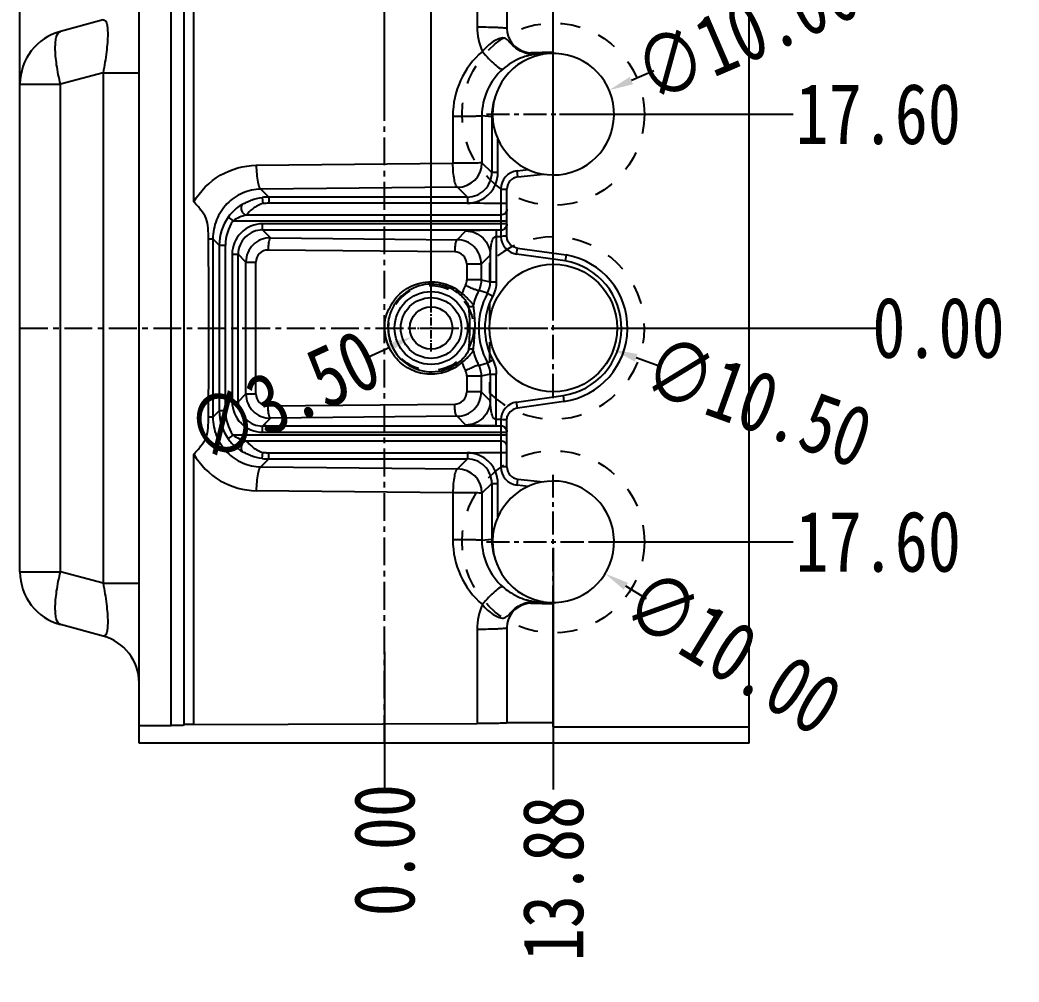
# Model space of a CAD drawing. Header units: millimetres. Extents: x 309 to 11345, y -1340 to 1318.
# Drawn here: x 4173 to 4255.2, y -390.6 to -311.4 of the extents above; entities that cross this region are included whole.
import ezdxf

# ---------------------------------------------------------------- set-up
doc = ezdxf.new("R2010")
doc.units = ezdxf.units.MM
doc.header["$LTSCALE"] = 16.335
doc.header["$PDMODE"] = 3
doc.header["$PDSIZE"] = 0.3125
doc.linetypes.add('CENTER', pattern=[0.6, 0.375, -0.075, 0.075, -0.075])
doc.linetypes.add('HIDDEN', pattern=[0.2, 0.1, -0.1])
doc.layers.get('0').update_dxf_attribs({"linetype": 'CONTINUOUS'})
doc.layers.get('Defpoints').update_dxf_attribs({"linetype": 'CONTINUOUS'})
doc.layers.add('DEFAULT_2', color=8, linetype='HIDDEN')
doc.layers.add('dim', color=82, linetype='CONTINUOUS', lineweight=9)
doc.styles.get("Standard").update_dxf_attribs({"font": 'txt', "width": 0.8})
doc.dimstyles.get("Standard").update_dxf_attribs({"dimtxt": 0.15625, "dimasz": 0.1875, "dimexe": 0.125, "dimexo": 0.0625, "dimtad": 0, "dimtih": 1, "dimtoh": 1, "dimdsep": 46, "dimtxsty": 'Standard', "dimcen": 0.09, "dimadec": 0, "dimazin": 0, "dimtp": 0.01, "dimtm": 0.01, "dimtfac": 1, "dimtofl": 0, "dimtmove": 0, "dimatfit": 3, "dimfxl": 0, "dimtolj": 1, "dimarcsym": 0})
doc.dimstyles.new('STANDARD$0', dxfattribs={"dimscale": 2, "dimtxt": 3, "dimasz": 3, "dimexe": 1.25, "dimexo": 0.625, "dimgap": 0.5, "dimtad": 0, "dimdsep": 46, "dimlunit": 6, "dimtxsty": 'Standard', "dimblk": 'CLOSEDBLANK', "dimcen": 0, "dimclrt": 2, "dimazin": 2, "dimtfac": 2, "dimtmove": 1, "dimatfit": 3, "dimfxl": 0, "dimtolj": 1, "dimtzin": 0, "dimarcsym": 0})

# ---------------------------------------------------------------- blocks, each defined once
blk = doc.blocks.new('*D247')
at = {"layer": 'Defpoints', "color": 0}
for p in [(4173.038, -261.688), (4233.038, -302.628), (4173.038, -321.651)]:
    blk.add_point(p, dxfattribs=at)
at = {"layer": 'dim', "color": 4, "lineweight": -2}
for p, q in [((4173.038, -321.152), (4173.038, -261.188)), ((4233.038, -302.128), (4233.038, -261.188)), ((4175.038, -261.688), (4203.489, -261.688)), ((4231.038, -261.688), (4217.489, -261.688))]:
    blk.add_line(p, q, dxfattribs=at)
at = {"layer": 'dim', "color": 4}
for points in [[(4175.038, -261.355), (4175.038, -262.022), (4173.038, -261.688)], [(4231.038, -261.355), (4231.038, -262.022), (4233.038, -261.688)]]:
    blk.add_solid(points, dxfattribs=at)
at = {"layer": 'dim', "color": 6, "insert": (4210.489, -261.688), "char_height": 5, "attachment_point": 5}
blk.add_mtext('\\A1;60.00', dxfattribs=at)
blk = doc.blocks.new('*D250')
at = {"layer": 'Defpoints', "color": 0}
for p in [(4221.512, -317.214), (4212.328, -321.17)]:
    blk.add_point(p, dxfattribs=at)
at = {"layer": 'dim', "color": 4, "lineweight": -2}
blk.add_line((4225.186, -315.631), (4223.349, -316.422), dxfattribs=at)
at = {"layer": 'dim', "color": 4}
blk.add_solid([(4223.217, -316.116), (4223.481, -316.729), (4221.512, -317.214)], dxfattribs=at)
at = {"layer": 'dim', "color": 6, "insert": (4232.839, -312.334), "char_height": 5, "attachment_point": 5, "rotation": 23.30567}
blk.add_mtext('\\A1;∅10.00', dxfattribs=at)
blk = doc.blocks.new('*D251')
at = {"layer": 'Defpoints', "color": 0}
for p in [(4211.976, -335.011), (4221.856, -338.565)]:
    blk.add_point(p, dxfattribs=at)
at = {"layer": 'dim', "color": 4, "lineweight": -2}
blk.add_line((4225.62, -339.919), (4223.738, -339.242), dxfattribs=at)
at = {"layer": 'dim', "color": 4}
blk.add_solid([(4223.851, -338.928), (4223.625, -339.556), (4221.856, -338.565)], dxfattribs=at)
at = {"layer": 'dim', "color": 6, "insert": (4233.775, -342.852), "char_height": 5, "attachment_point": 5, "rotation": 340.21694}
blk.add_mtext('\\A1;∅10.50', dxfattribs=at)
blk = doc.blocks.new('*D252')
at = {"layer": 'Defpoints', "color": 0}
for p in [(4212.657, -351.772), (4221.184, -356.997)]:
    blk.add_point(p, dxfattribs=at)
at = {"layer": 'dim', "color": 4, "lineweight": -2}
blk.add_line((4224.594, -359.087), (4222.889, -358.042), dxfattribs=at)
at = {"layer": 'dim', "color": 4}
blk.add_solid([(4223.063, -357.757), (4222.715, -358.326), (4221.184, -356.997)], dxfattribs=at)
at = {"layer": 'dim', "color": 6, "insert": (4231.7, -363.441), "char_height": 5, "attachment_point": 5, "rotation": 328.5019}
blk.add_mtext('\\A1;∅10.00', dxfattribs=at)
blk = doc.blocks.new('*D253')
at = {"layer": 'Defpoints', "color": 0}
for p in [(4208.454, -336.054), (4205.277, -337.523)]:
    blk.add_point(p, dxfattribs=at)
at = {"layer": 'dim', "color": 4, "lineweight": -2}
blk.add_line((4201.647, -339.202), (4203.462, -338.362), dxfattribs=at)
at = {"layer": 'dim', "color": 4}
blk.add_solid([(4203.322, -338.06), (4203.602, -338.665), (4205.277, -337.523)], dxfattribs=at)
at = {"layer": 'dim', "color": 6, "insert": (4194.688, -342.42), "char_height": 5, "attachment_point": 5, "rotation": 24.81928}
blk.add_mtext('\\A1;∅3.50', dxfattribs=at)
blk = doc.blocks.new('*D254')
at = {"layer": 'Defpoints', "color": 0}
for p in [(4203.038, -336.788), (4218.245, -336.788), (4243.611, -336.788)]:
    blk.add_point(p, dxfattribs=at)
at = {"layer": 'dim', "color": 4, "lineweight": -2}
blk.add_line((4218.744, -336.788), (4243.611, -336.788), dxfattribs=at)
at = {"layer": 'dim', "color": 6, "insert": (4248.611, -336.788), "char_height": 5, "attachment_point": 5}
blk.add_mtext('\\A1;0.00', dxfattribs=at)
blk = doc.blocks.new('*D255')
at = {"layer": 'Defpoints', "color": 0}
for p in [(4216.916, -295.266), (4216.916, -335.17), (4203.038, -336.788)]:
    blk.add_point(p, dxfattribs=at)
at = {"layer": 'dim', "color": 4, "lineweight": -2}
blk.add_line((4216.916, -334.67), (4216.916, -295.266), dxfattribs=at)
at = {"layer": 'dim', "color": 6, "insert": (4216.916, -287.932), "char_height": 5, "attachment_point": 5, "rotation": 90}
blk.add_mtext('\\A1;13.88', dxfattribs=at)
blk = doc.blocks.new('*D256')
at = {"layer": 'Defpoints', "color": 0}
for p in [(4203.038, -295.266), (4203.038, -319.155), (4203.038, -336.788)]:
    blk.add_point(p, dxfattribs=at)
at = {"layer": 'dim', "color": 4, "lineweight": -2}
blk.add_line((4203.038, -318.655), (4203.038, -295.266), dxfattribs=at)
at = {"layer": 'dim', "color": 6, "insert": (4203.038, -290.266), "char_height": 5, "attachment_point": 5, "rotation": 90}
blk.add_mtext('\\A1;0.00', dxfattribs=at)
blk = doc.blocks.new('*D257')
at = {"layer": 'Defpoints', "color": 0}
for p in [(4210.409, -295.266), (4206.865, -336.019), (4203.038, -336.788)]:
    blk.add_point(p, dxfattribs=at)
at = {"layer": 'dim', "color": 4, "lineweight": -2}
for p, q in [((4210.409, -299.266), (4210.409, -295.266)), ((4206.865, -303.266), (4210.409, -299.266)), ((4206.865, -335.52), (4206.865, -303.266))]:
    blk.add_line(p, q, dxfattribs=at)
at = {"layer": 'dim', "color": 6, "insert": (4210.409, -289.266), "char_height": 5, "attachment_point": 5, "rotation": 90}
blk.add_mtext('\\A1;3.83', dxfattribs=at)
blk = doc.blocks.new('*D258')
at = {"layer": 'Defpoints', "color": 0}
for p in [(4203.038, -336.788), (4216.92, -354.384), (4216.92, -374.762)]:
    blk.add_point(p, dxfattribs=at)
at = {"layer": 'dim', "color": 4, "lineweight": -2}
blk.add_line((4216.92, -354.884), (4216.92, -374.762), dxfattribs=at)
at = {"layer": 'dim', "color": 6, "insert": (4216.92, -382.095), "char_height": 5, "attachment_point": 5, "rotation": 90}
blk.add_mtext('\\A1;13.88', dxfattribs=at)
blk = doc.blocks.new('*D259')
at = {"layer": 'Defpoints', "color": 0}
for p in [(4203.038, -336.788), (4203.038, -362.926), (4203.038, -374.762)]:
    blk.add_point(p, dxfattribs=at)
at = {"layer": 'dim', "color": 4, "lineweight": -2}
blk.add_line((4203.038, -363.426), (4203.038, -374.762), dxfattribs=at)
at = {"layer": 'dim', "color": 6, "insert": (4203.038, -379.762), "char_height": 5, "attachment_point": 5, "rotation": 90}
blk.add_mtext('\\A1;0.00', dxfattribs=at)
blk = doc.blocks.new('*D260')
at = {"layer": 'Defpoints', "color": 0}
for p in [(4216.92, -319.192), (4236.654, -319.192), (4203.038, -336.788)]:
    blk.add_point(p, dxfattribs=at)
at = {"layer": 'dim', "color": 4, "lineweight": -2}
blk.add_line((4217.42, -319.192), (4236.654, -319.192), dxfattribs=at)
at = {"layer": 'dim', "color": 6, "insert": (4243.654, -319.192), "char_height": 5, "attachment_point": 5}
blk.add_mtext('\\A1;17.60', dxfattribs=at)
blk = doc.blocks.new('*D261')
at = {"layer": 'Defpoints', "color": 0}
for p in [(4203.038, -336.788), (4219.383, -354.384), (4236.654, -354.384)]:
    blk.add_point(p, dxfattribs=at)
at = {"layer": 'dim', "color": 4, "lineweight": -2}
blk.add_line((4219.883, -354.384), (4236.654, -354.384), dxfattribs=at)
at = {"layer": 'dim', "color": 6, "insert": (4243.654, -354.384), "char_height": 5, "attachment_point": 5}
blk.add_mtext('\\A1;17.60', dxfattribs=at)

msp = doc.modelspace()

# ---------------------------------------------------------------- linework, layer by layer
at = {"color": 7, "linetype": 'Continuous'}
for p, q in [((4182.838, -370.948), (4182.838, -302.628)), ((4233.038, -370.948), (4233.038, -302.628)), ((4185.468, -369.501), (4185.468, -304.075)), ((4186.526, -304.137), (4186.526, -369.439)), ((4216.92, -314.126), (4216.92, -303.956)), ((4187.34, -326.413), (4187.34, -304.154)), ((4210.659, -304.233), (4210.659, -312.003)), ((4213.1, -304.288), (4213.1, -312.127)), ((4179.873, -311.437), (4176.373, -312.375)), ((4216.126, -314.255), (4215.079, -314.145)), ((4179.873, -315.784), (4176.373, -316.722)), ((4179.873, -315.784), (4179.873, -357.792)), ((4179.873, -315.784), (4182.838, -315.784)), ((4173.038, -356.855), (4173.038, -316.722)), ((4173.038, -316.722), (4176.373, -316.722)), ((4176.373, -356.855), (4176.373, -316.722)), ((4211.043, -319.304), (4211.859, -319.39)), ((4211.859, -319.39), (4211.859, -324)), ((4211.859, -319.39), (4211.924, -319.39)), ((4212.361, -324), (4212.361, -321.244)), ((4192.477, -323.399), (4208.656, -323.235)), ((4211.048, -323.19), (4211.859, -324)), ((4213.947, -323.852), (4214.875, -323.754)), ((4214, -324.352), (4213.947, -323.852)), ((4212.361, -324), (4211.859, -324)), ((4214, -324.352), (4216.126, -324.128)), ((4209.04, -325.198), (4192.861, -325.363)), ((4192.861, -325.363), (4193.506, -326.008)), ((4209.85, -326.008), (4209.04, -325.198)), ((4212.597, -325.352), (4212.597, -328.717)), ((4212.597, -325.352), (4213.032, -325.352)), ((4213.1, -329.282), (4213.1, -325.352)), ((4192.963, -326.045), (4193.031, -326.543)), ((4193.506, -326.008), (4193.506, -326.51)), ((4209.85, -326.008), (4193.506, -326.008)), ((4209.85, -326.008), (4209.85, -326.515)), ((4209.833, -326.515), (4193.506, -326.51)), ((4213.1, -326.542), (4212.597, -326.542)), ((4190.156, -327.678), (4190.568, -327.964)), ((4190.568, -327.964), (4212.848, -327.964)), ((4212.597, -327.49), (4191.642, -327.49)), ((4193, -328.717), (4193, -328.215)), ((4212.848, -328.215), (4193, -328.215)), ((4193, -328.717), (4193.645, -329.363)), ((4193, -328.717), (4212.229, -328.717)), ((4208.996, -329.519), (4209.719, -328.796)), ((4212.229, -328.746), (4212.229, -332.991)), ((4212.597, -328.746), (4212.229, -328.746)), ((4212.597, -328.746), (4212.597, -329.248)), ((4189.437, -329.972), (4188.911, -329.447)), ((4193.645, -329.363), (4208.996, -329.519)), ((4212.229, -329.248), (4212.597, -329.248)), ((4189.437, -329.972), (4189.437, -343.604)), ((4189.437, -329.972), (4189.939, -329.972)), ((4189.939, -343.604), (4189.939, -329.972)), ((4208.804, -330.533), (4193.454, -330.377)), ((4213.894, -330.702), (4213.964, -330.206)), ((4213.964, -330.206), (4217.969, -330.772)), ((4190.49, -330.725), (4190.992, -330.725)), ((4190.49, -330.726), (4190.49, -342.85)), ((4190.992, -342.851), (4190.992, -330.725)), ((4191.626, -331.36), (4190.992, -330.725)), ((4211.727, -330.805), (4210.995, -331.537)), ((4211.727, -330.805), (4211.727, -332.991)), ((4217.891, -331.267), (4213.894, -330.702)), ((4217.97, -330.771), (4217.891, -331.267)), ((4209.799, -331.545), (4209.799, -332.821)), ((4210.995, -331.537), (4210.995, -332.814)), ((4210.995, -332.814), (4211.727, -332.991)), ((4211.495, -333.928), (4210.784, -333.714)), ((4211.727, -332.991), (4212.229, -332.991)), ((4211.495, -333.928), (4211.939, -334.162)), ((4211.495, -339.649), (4211.939, -339.414)), ((4209.799, -340.756), (4209.799, -342.031)), ((4211.727, -340.585), (4210.995, -340.762)), ((4210.995, -340.762), (4210.995, -342.039)), ((4211.727, -340.585), (4211.727, -342.772)), ((4211.727, -340.585), (4212.229, -340.585)), ((4212.229, -344.328), (4212.229, -340.585)), ((4190.992, -342.851), (4191.626, -342.216)), ((4210.995, -342.039), (4211.727, -342.772)), ((4213.89, -342.887), (4217.718, -342.337)), ((4217.718, -342.337), (4217.789, -342.832)), ((4190.49, -342.851), (4190.992, -342.851)), ((4193.454, -343.199), (4208.804, -343.043)), ((4213.962, -343.383), (4213.89, -342.887)), ((4217.789, -342.832), (4213.962, -343.383)), ((4188.911, -344.131), (4189.437, -343.604)), ((4189.939, -343.604), (4189.437, -343.604)), ((4193.645, -344.214), (4193, -344.859)), ((4208.996, -344.057), (4193.645, -344.214)), ((4209.719, -344.78), (4208.996, -344.057)), ((4212.598, -344.328), (4212.229, -344.328)), ((4212.597, -344.328), (4212.597, -344.83)), ((4213.1, -348.224), (4213.1, -344.306)), ((4193, -345.361), (4193, -344.859)), ((4212.229, -344.859), (4193, -344.859)), ((4212.229, -344.83), (4212.597, -344.83)), ((4212.597, -344.859), (4212.597, -348.224)), ((4190.156, -345.898), (4190.568, -345.612)), ((4212.848, -345.612), (4190.568, -345.612)), ((4193, -345.361), (4212.848, -345.361)), ((4191.642, -346.086), (4212.597, -346.086)), ((4187.34, -369.422), (4187.34, -347.164)), ((4193.506, -347.568), (4192.861, -348.213)), ((4192.965, -347.531), (4193.031, -347.033)), ((4193.506, -347.066), (4209.834, -347.057)), ((4193.506, -347.568), (4193.506, -347.066)), ((4193.506, -347.568), (4209.85, -347.568)), ((4209.04, -348.378), (4209.85, -347.568)), ((4209.85, -347.057), (4209.85, -347.568)), ((4212.597, -347.034), (4213.1, -347.034)), ((4192.861, -348.213), (4209.04, -348.378)), ((4213.1, -348.224), (4212.597, -348.224)), ((4213.947, -349.724), (4214, -349.224)), ((4214, -349.224), (4216.126, -349.448)), ((4211.859, -349.576), (4211.048, -350.386)), ((4211.859, -349.576), (4211.859, -354.186)), ((4211.859, -349.576), (4212.361, -349.576)), ((4212.361, -352.333), (4212.361, -349.576)), ((4214.875, -349.822), (4213.947, -349.724)), ((4208.656, -350.342), (4192.477, -350.177)), ((4211.859, -354.186), (4211.043, -354.272)), ((4211.924, -354.186), (4211.879, -354.186)), ((4173.038, -356.855), (4176.373, -356.855)), ((4179.873, -357.792), (4176.373, -356.855)), ((4179.873, -357.792), (4182.838, -357.792)), ((4216.126, -359.321), (4215.079, -359.431)), ((4216.92, -369.62), (4216.92, -359.45)), ((4179.873, -362.139), (4176.373, -361.201)), ((4210.659, -361.573), (4210.659, -369.343)), ((4213.1, -361.45), (4213.1, -369.288)), ((4182.838, -369.499), (4185.468, -369.501)), ((4187.34, -369.422), (4210.659, -369.343)), ((4216.92, -369.288), (4213.1, -369.288)), ((4216.92, -369.62), (4233.038, -369.62)), ((4233.038, -370.948), (4182.838, -370.948))]:
    msp.add_line(p, q, dxfattribs=at)
at = {"color": 1, "linetype": 'CENTER', "ltscale": 0.373186}
for p, q in [((4203.038, -370.948), (4203.038, -302.628)), ((4173.038, -336.788), (4233.038, -336.788))]:
    msp.add_line(p, q, dxfattribs=at)
at = {"color": 1, "linetype": 'CENTER', "ltscale": 0.310989}
for p, q in [((4216.92, -324.692), (4216.92, -313.692)), ((4211.42, -319.192), (4222.42, -319.192)), ((4216.92, -359.884), (4216.92, -348.884)), ((4211.42, -354.384), (4222.42, -354.384))]:
    msp.add_line(p, q, dxfattribs=at)
at = {"color": 1, "linetype": 'CENTER', "ltscale": 0.326538}
for p, q in [((4216.916, -342.563), (4216.916, -331.013)), ((4211.141, -336.788), (4222.691, -336.788))]:
    msp.add_line(p, q, dxfattribs=at)
at = {"color": 1, "linetype": 'CENTER', "ltscale": 0.108846}
for p, q in [((4206.865, -338.713), (4206.865, -334.863)), ((4204.94, -336.788), (4208.79, -336.788))]:
    msp.add_line(p, q, dxfattribs=at)
at = {"color": 2, "linetype": 'Continuous'}
for centre, radius in [((4216.916, -336.788), 5.25), ((4206.865, -336.788), 1.75)]:
    msp.add_circle(centre, radius, dxfattribs=at)
at = {"color": 7, "linetype": 'Continuous'}
for radius in [2.999, 2.497]:
    msp.add_circle((4206.865, -336.788), radius, dxfattribs=at)
for centre, radius, start, end in [((4215.111, -312.127), 2.011, 180, 255.14702), ((4177.538, -316.722), 4.5, 105, 180), ((4215.668, -319.336), 7.014, 130.8412, 180.04824), ((4215.194, -311.803), 2.345, 255.20308, 267.18739), ((4216.157, -319.427), 5.215, 105.08025, 106.45023), ((4216.148, -319.393), 5.18, 103.95577, 105.0809), ((4216.907, -319.395), 5.048, 161.29428, 177.64997), ((4216.874, -319.39), 5.015, 177.69097, 179.99968), ((4209.034, -323.183), 2.015, 270.18568, 359.81432), ((4214.105, -325.352), 1.508, 96, 180), ((4209.853, -324.003), 2.005, 269.91681, 0.08263), ((4214.105, -325.352), 1.006, 96, 180), ((4193.508, -330.037), 4.029, 90.02337, 97.76672), ((4193.456, -329.973), 4.019, 145.18315, 179.99778), ((4193.455, -329.971), 3.516, 145.19019, 180.01155), ((4193.055, -329.705), 3.537, 144.27909, 145.03373), ((4192.999, -330.724), 2.509, 89.97249, 180.02963), ((4192.997, -330.722), 2.005, 89.9121, 180.08819), ((4214.105, -329.209), 1.508, 181.49906, 261.95515), ((4216.92, -336.788), 5.605, 278.17959, 80.03078), ((4216.92, -336.788), 6.106, 278.17959, 80.11163), ((4206.904, -336.788), 3.608, 56.292, 180.00893), ((4206.864, -336.792), 3.812, 48.33813, 56.26827), ((4216.759, -336.775), 7.887, 153.61395, 158.96193), ((4217.001, -336.787), 6.935, 153.69909, 164.32213), ((4206.902, -336.791), 3.612, 48.35261, 56.28614), ((4216.92, -336.788), 6.133, 152.19949, 207.80051), ((4216.92, -336.788), 5.631, 152.19949, 207.80051), ((4206.917, -336.805), 3.587, 179.9906, 311.6635), ((4217.007, -336.786), 6.942, 195.68953, 206.30233), ((4206.866, -336.787), 3.809, 303.7278, 311.66475), ((4216.797, -336.785), 7.928, 201.05003, 206.36997), ((4192.999, -342.852), 2.509, 179.96945, 270.0273), ((4192.997, -342.854), 2.005, 179.91196, 270.08752), ((4214.105, -344.38), 1.508, 98.17959, 178.03132), ((4214.105, -344.38), 1.008, 98.18538, 159.5391), ((4193.456, -343.604), 4.019, 180.00852, 214.8168), ((4193.454, -343.605), 3.515, 179.98284, 214.81123), ((4192.977, -343.932), 3.438, 214.87674, 215.62866), ((4193.508, -343.54), 4.028, 262.25615, 269.97756), ((4209.853, -349.573), 2.005, 359.91681, 90.08263), ((4209.034, -350.393), 2.015, 0.18568, 89.81432), ((4214.105, -348.224), 1.508, 180, 264), ((4214.105, -348.224), 1.006, 180, 264), ((4215.667, -354.241), 7.013, 179.94359, 229.15839), ((4216.874, -354.186), 5.015, 180.00061, 182.30934), ((4216.907, -354.182), 5.048, 182.3502, 198.70551), ((4177.538, -356.855), 4.5, 180, 255), ((4216.157, -354.151), 5.213, 253.58784, 254.95147), ((4216.147, -354.188), 5.175, 254.95141, 256.07174), ((4215.111, -361.45), 2.011, 104.8499, 180), ((4215.194, -361.774), 2.346, 92.81422, 104.79289), ((4178.838, -366.003), 4, 0, 75)]:
    msp.add_arc(centre, radius, start, end, dxfattribs=at)
at = {"color": 2, "linetype": 'Continuous'}
for centre, start, end in [((4216.92, -319.192), 103.30376, 99.14231), ((4216.92, -354.384), 260.85769, 256.68823)]:
    msp.add_arc(centre, 5, start, end, dxfattribs=at)
at = {"color": 7, "linetype": 'Continuous'}
for points, knots in [([(4179.873, -311.437), (4179.899, -311.43), (4179.957, -311.426), (4180.039, -311.469), (4180.104, -311.555), (4180.186, -311.746), (4180.244, -312.099), (4180.264, -312.638), (4180.233, -313.315), (4180.154, -314.092), (4180.033, -314.927), (4179.93, -315.496), (4179.873, -315.784)], [0, 0, 0, 0, 0.017954, 0.036138, 0.058576, 0.087965, 0.172271, 0.292269, 0.44382, 0.618558, 0.806821, 1, 1, 1, 1]), ([(4210.659, -312.003), (4210.972, -312.006), (4211.429, -312.013), (4212.014, -312.029), (4212.386, -312.044), (4212.687, -312.062), (4212.901, -312.08), (4213.031, -312.098), (4213.083, -312.112), (4213.1, -312.122), (4213.1, -312.127)], [0, 0, 0, 0, 0.383376, 0.560406, 0.715225, 0.839484, 0.928826, 0.981119, 0.994225, 1, 1, 1, 1]), ([(4176.373, -316.722), (4176.241, -316.194), (4176.083, -315.421), (4175.966, -314.422), (4175.933, -313.783), (4175.959, -313.237), (4176.034, -312.766), (4176.206, -312.42), (4176.373, -312.375)], [0, 0, 0, 0, 0.362325, 0.525303, 0.669185, 0.789794, 0.884526, 1, 1, 1, 1]), ([(4214.513, -314.105), (4214.318, -314.042), (4213.947, -313.866), (4213.571, -313.538), (4213.323, -313.263), (4213.165, -313.087), (4213.001, -312.959), (4212.817, -312.911), (4212.625, -312.927), (4212.337, -313.009), (4211.764, -313.314), (4211.341, -313.718), (4211.081, -314.03)], [0, 0, 0, 0, 0.146175, 0.287615, 0.352764, 0.409628, 0.456442, 0.497911, 0.541759, 0.591713, 0.710463, 1, 1, 1, 1]), ([(4211.081, -314.03), (4211.247, -314.229), (4211.586, -314.608), (4212.073, -315.081), (4212.445, -315.378), (4212.664, -315.487), (4212.747, -315.495), (4212.77, -315.482)], [0, 0, 0, 0, 0.343039, 0.671979, 0.900642, 0.964277, 1, 1, 1, 1]), ([(4214.681, -314.425), (4214.545, -314.465), (4213.854, -314.703), (4213.215, -315.096), (4212.77, -315.482)], [0, 0, 0, 0, 0.194089, 1, 1, 1, 1]), ([(4215.445, -314.262), (4215.387, -314.267), (4215.204, -314.297), (4215.023, -314.335), (4214.899, -314.366)], [0, 0, 0, 0, 0.312172, 1, 1, 1, 1]), ([(4216.92, -314.126), (4216.613, -314.126), (4215.999, -314.116), (4215.386, -314.145), (4215.079, -314.145)], [0, 0, 0, 0, 0.5, 1, 1, 1, 1]), ([(4212.77, -315.482), (4212.234, -315.949), (4211.361, -317.143), (4211.041, -318.586), (4211.043, -319.304)], [0, 0, 0, 0, 0.497675, 1, 1, 1, 1]), ([(4208.651, -319.362), (4208.922, -319.363), (4209.334, -319.362), (4209.874, -319.356), (4210.252, -319.349), (4210.569, -319.339), (4210.807, -319.332), (4210.953, -319.316), (4211.026, -319.314), (4211.043, -319.304)], [0, 0, 0, 0, 0.339616, 0.515313, 0.677493, 0.812795, 0.913385, 0.974729, 1, 1, 1, 1]), ([(4187.34, -326.413), (4187.856, -325.521), (4189.371, -323.983), (4191.454, -323.409), (4192.477, -323.399)], [0, 0, 0, 0, 0.501745, 1, 1, 1, 1]), ([(4192.477, -323.399), (4192.48, -323.64), (4192.502, -324.101), (4192.579, -324.705), (4192.677, -325.111), (4192.778, -325.306), (4192.835, -325.356), (4192.861, -325.363)], [0, 0, 0, 0, 0.354798, 0.676582, 0.896593, 0.960553, 1, 1, 1, 1]), ([(4211.048, -323.19), (4211.03, -323.198), (4210.959, -323.199), (4210.812, -323.212), (4210.574, -323.217), (4210.257, -323.225), (4209.879, -323.23), (4209.339, -323.235), (4208.927, -323.236), (4208.656, -323.235)], [0, 0, 0, 0, 0.025106, 0.086396, 0.186977, 0.322297, 0.484516, 0.660264, 1, 1, 1, 1]), ([(4209.04, -325.198), (4209.011, -325.19), (4208.952, -325.133), (4208.852, -324.931), (4208.757, -324.531), (4208.681, -323.934), (4208.66, -323.479), (4208.656, -323.235)], [0, 0, 0, 0, 0.043975, 0.112877, 0.331888, 0.640731, 1, 1, 1, 1]), ([(4209.833, -326.515), (4210.161, -326.515), (4210.823, -326.384), (4211.666, -325.829), (4212.228, -324.991), (4212.362, -324.328), (4212.361, -324)], [0, 0, 0, 0, 0.249962, 0.499829, 0.749891, 1, 1, 1, 1]), ([(4192.861, -325.363), (4192.345, -325.37), (4191.306, -325.601), (4189.99, -326.505), (4189.122, -327.858), (4188.909, -328.918), (4188.911, -329.446)], [0, 0, 0, 0, 0.247247, 0.495663, 0.746808, 1, 1, 1, 1]), ([(4191.378, -326.59), (4191.477, -326.539), (4191.7, -326.421), (4192.217, -326.201), (4192.657, -326.087), (4192.963, -326.045)], [0, 0, 0, 0, 0.197191, 0.45, 1, 1, 1, 1]), ([(4188.536, -329.44), (4188.536, -329.147), (4188.547, -328.589), (4188.412, -327.75), (4187.929, -327.044), (4187.538, -326.633), (4187.34, -326.412)], [0, 0, 0, 0, 0.259325, 0.495551, 0.736908, 1, 1, 1, 1]), ([(4191.378, -326.59), (4191.276, -326.642), (4190.819, -326.917), (4190.427, -327.301), (4190.183, -327.64)], [0, 0, 0, 0, 0.215394, 1, 1, 1, 1]), ([(4191.378, -326.59), (4191.31, -326.637), (4191.217, -326.79), (4191.221, -327.065), (4191.35, -327.337), (4191.538, -327.467), (4191.642, -327.49)], [0, 0, 0, 0, 0.222541, 0.435762, 0.716121, 1, 1, 1, 1]), ([(4193.031, -326.543), (4192.877, -326.589), (4192.578, -326.706), (4192.106, -327.026), (4191.814, -327.311), (4191.642, -327.49)], [0, 0, 0, 0, 0.282864, 0.56131, 1, 1, 1, 1]), ([(4213.1, -327.016), (4213.1, -327.138), (4212.985, -327.396), (4212.724, -327.49), (4212.597, -327.49)], [0, 0, 0, 0, 0.489594, 1, 1, 1, 1]), ([(4191.642, -327.49), (4191.455, -327.537), (4191.082, -327.663), (4190.731, -327.847), (4190.568, -327.964)], [0, 0, 0, 0, 0.488973, 1, 1, 1, 1]), ([(4212.229, -328.746), (4211.986, -328.746), (4211.621, -328.745), (4211.138, -328.748), (4210.78, -328.751), (4210.434, -328.757), (4210.157, -328.762), (4209.957, -328.77), (4209.842, -328.775), (4209.767, -328.786), (4209.728, -328.789), (4209.719, -328.796)], [0, 0, 0, 0, 0.290472, 0.43495, 0.577565, 0.716989, 0.849245, 0.908002, 0.955575, 0.986366, 1, 1, 1, 1]), ([(4209.719, -328.796), (4209.979, -328.796), (4210.506, -328.902), (4211.172, -329.349), (4211.62, -330.015), (4211.726, -330.543), (4211.727, -330.805)], [0, 0, 0, 0, 0.249543, 0.499446, 0.749708, 1, 1, 1, 1]), ([(4212.597, -328.717), (4212.684, -328.717), (4212.86, -328.671), (4212.989, -328.541), (4213.032, -328.466)], [0, 0, 0, 0, 0.500148, 1, 1, 1, 1]), ([(4213.032, -328.495), (4212.989, -328.57), (4212.86, -328.7), (4212.684, -328.746), (4212.597, -328.746)], [0, 0, 0, 0, 0.499852, 1, 1, 1, 1]), ([(4188.537, -329.46), (4188.626, -329.459), (4188.75, -329.451), (4188.876, -329.455), (4188.911, -329.447)], [0, 0, 0, 0, 0.719856, 1, 1, 1, 1]), ([(4193.645, -329.363), (4193.384, -329.362), (4192.856, -329.463), (4192.185, -329.905), (4191.733, -330.57), (4191.627, -331.098), (4191.626, -331.36)], [0, 0, 0, 0, 0.250029, 0.49976, 0.749635, 1, 1, 1, 1]), ([(4193.645, -329.363), (4193.63, -329.367), (4193.599, -329.402), (4193.548, -329.513), (4193.497, -329.731), (4193.464, -330.037), (4193.455, -330.263), (4193.454, -330.377)], [0, 0, 0, 0, 0.045712, 0.121014, 0.356398, 0.673291, 1, 1, 1, 1]), ([(4208.996, -329.519), (4208.98, -329.523), (4208.948, -329.56), (4208.897, -329.676), (4208.846, -329.896), (4208.814, -330.2), (4208.805, -330.422), (4208.804, -330.533)], [0, 0, 0, 0, 0.047585, 0.126085, 0.367159, 0.682031, 1, 1, 1, 1]), ([(4210.995, -331.537), (4210.994, -331.275), (4210.889, -330.747), (4210.444, -330.078), (4209.782, -329.628), (4209.256, -329.521), (4208.996, -329.519)], [0, 0, 0, 0, 0.250837, 0.5012, 0.750867, 1, 1, 1, 1]), ([(4211.727, -330.805), (4211.737, -330.667), (4211.762, -330.382), (4211.794, -330.025), (4211.85, -329.737), (4211.905, -329.563), (4211.971, -329.434), (4212.03, -329.342), (4212.116, -329.267), (4212.191, -329.25), (4212.229, -329.248)], [0, 0, 0, 0, 0.239358, 0.494551, 0.620939, 0.746003, 0.808324, 0.871536, 0.93483, 1, 1, 1, 1]), ([(4212.848, -329.231), (4212.828, -329.233), (4212.745, -329.24), (4212.661, -329.248), (4212.597, -329.248)], [0, 0, 0, 0, 0.236251, 1, 1, 1, 1]), ([(4213.964, -330.206), (4213.788, -330.181), (4213.443, -330.034), (4213.223, -329.728), (4213.161, -329.562)], [0, 0, 0, 0, 0.500068, 1, 1, 1, 1]), ([(4193.454, -330.377), (4193.197, -330.375), (4192.657, -330.579), (4192.437, -331.117), (4192.439, -331.374)], [0, 0, 0, 0, 0.499612, 1, 1, 1, 1]), ([(4209.799, -331.548), (4209.799, -331.291), (4209.589, -330.758), (4209.059, -330.536), (4208.804, -330.533)], [0, 0, 0, 0, 0.501825, 1, 1, 1, 1]), ([(4191.626, -331.36), (4191.653, -331.365), (4191.744, -331.361), (4191.92, -331.368), (4192.164, -331.368), (4192.345, -331.369), (4192.439, -331.369)], [0, 0, 0, 0, 0.100445, 0.332433, 0.653519, 1, 1, 1, 1]), ([(4210.995, -331.537), (4210.956, -331.543), (4210.815, -331.537), (4210.544, -331.547), (4210.184, -331.545), (4209.926, -331.546), (4209.799, -331.545)], [0, 0, 0, 0, 0.098158, 0.350836, 0.681336, 1, 1, 1, 1]), ([(4210.995, -332.814), (4210.956, -332.819), (4210.816, -332.814), (4210.545, -332.821), (4210.185, -332.82), (4209.926, -332.821), (4209.799, -332.821)], [0, 0, 0, 0, 0.098152, 0.350857, 0.68137, 1, 1, 1, 1]), ([(4208.981, -339.955), (4208.55, -340.241), (4207.804, -340.544), (4206.765, -340.621), (4205.988, -340.521), (4205.246, -340.265), (4204.572, -339.858), (4203.99, -339.326), (4203.519, -338.687), (4203.222, -337.947), (4203.067, -337.169), (4203.024, -336.505), (4203.106, -335.982), (4203.269, -335.479), (4203.569, -334.89), (4204.004, -334.23), (4204.585, -333.691), (4205.043, -333.435), (4205.281, -333.328)], [0, 0, 0, 0, 0.123718, 0.185721, 0.247759, 0.309829, 0.372022, 0.434678, 0.497398, 0.559979, 0.62346, 0.686713, 0.717954, 0.749312, 0.812681, 0.875453, 0.937542, 1, 1, 1, 1]), ([(4205.281, -333.328), (4205.575, -333.196), (4206.197, -332.998), (4207.489, -332.932), (4208.45, -333.264), (4208.981, -333.621)], [0, 0, 0, 0, 0.251172, 0.501393, 1, 1, 1, 1]), ([(4208.981, -333.621), (4208.959, -333.655), (4208.93, -333.704), (4208.911, -333.757), (4208.902, -333.781), (4208.906, -333.786)], [0, 0, 0, 0, 0.658469, 0.888256, 1, 1, 1, 1]), ([(4210.784, -333.714), (4210.772, -333.722), (4210.725, -333.713), (4210.65, -333.695), (4210.54, -333.656), (4210.349, -333.581), (4210.063, -333.454), (4209.824, -333.337), (4209.694, -333.27)], [0, 0, 0, 0, 0.035317, 0.106511, 0.206875, 0.325948, 0.628692, 1, 1, 1, 1]), ([(4209.398, -333.944), (4209.383, -333.961), (4209.357, -333.993), (4209.325, -334.038), (4209.31, -334.068), (4209.299, -334.087), (4209.302, -334.092)], [0, 0, 0, 0, 0.389889, 0.697513, 0.905704, 1, 1, 1, 1]), ([(4209.958, -334.96), (4209.956, -334.945), (4209.936, -334.903), (4209.899, -334.827), (4209.839, -334.724), (4209.729, -334.557), (4209.554, -334.337), (4209.391, -334.171), (4209.302, -334.092)], [0, 0, 0, 0, 0.042626, 0.123252, 0.233971, 0.366809, 0.672108, 1, 1, 1, 1]), ([(4209.398, -333.944), (4209.515, -334.041), (4209.74, -334.225), (4209.986, -334.475), (4210.143, -334.661), (4210.231, -334.772), (4210.289, -334.85), (4210.322, -334.894), (4210.324, -334.913)], [0, 0, 0, 0, 0.339509, 0.646985, 0.777369, 0.883848, 0.959209, 1, 1, 1, 1]), ([(4210.324, -334.913), (4210.304, -334.982), (4210.166, -335.108), (4209.996, -335.024), (4209.958, -334.96)], [0, 0, 0, 0, 0.493017, 1, 1, 1, 1]), ([(4209.958, -338.616), (4209.979, -338.425), (4210.091, -337.21), (4210.071, -335.981), (4209.958, -334.96)], [0, 0, 0, 0, 0.157859, 1, 1, 1, 1]), ([(4210.324, -334.913), (4210.336, -335.003), (4210.419, -335.624), (4210.458, -336.252), (4210.461, -336.788)], [0, 0, 0, 0, 0.145055, 1, 1, 1, 1]), ([(4210.324, -338.664), (4210.336, -338.573), (4210.419, -337.952), (4210.457, -337.324), (4210.461, -336.788)], [0, 0, 0, 0, 0.145081, 1, 1, 1, 1]), ([(4209.302, -339.484), (4209.391, -339.405), (4209.554, -339.239), (4209.729, -339.02), (4209.839, -338.852), (4209.899, -338.75), (4209.936, -338.673), (4209.956, -338.632), (4209.958, -338.616)], [0, 0, 0, 0, 0.327696, 0.633044, 0.76599, 0.876814, 0.957476, 1, 1, 1, 1]), ([(4209.398, -339.632), (4209.519, -339.539), (4209.739, -339.349), (4210.021, -339.067), (4210.205, -338.838), (4210.304, -338.712), (4210.324, -338.664)], [0, 0, 0, 0, 0.340136, 0.647921, 0.884393, 1, 1, 1, 1]), ([(4210.324, -338.664), (4210.303, -338.593), (4210.163, -338.468), (4209.996, -338.553), (4209.958, -338.616)], [0, 0, 0, 0, 0.500009, 1, 1, 1, 1]), ([(4209.398, -339.632), (4209.385, -339.617), (4209.36, -339.586), (4209.328, -339.542), (4209.311, -339.511), (4209.299, -339.49), (4209.302, -339.484)], [0, 0, 0, 0, 0.352151, 0.662796, 0.891082, 1, 1, 1, 1]), ([(4208.981, -339.955), (4208.969, -339.936), (4208.949, -339.902), (4208.923, -339.852), (4208.911, -339.818), (4208.902, -339.795), (4208.906, -339.79)], [0, 0, 0, 0, 0.360094, 0.669388, 0.892978, 1, 1, 1, 1]), ([(4210.784, -339.862), (4210.773, -339.856), (4210.731, -339.864), (4210.659, -339.88), (4210.547, -339.918), (4210.405, -339.973), (4210.238, -340.045), (4209.996, -340.156), (4209.814, -340.245), (4209.694, -340.306)], [0, 0, 0, 0, 0.031321, 0.097151, 0.196383, 0.326905, 0.484654, 0.658261, 1, 1, 1, 1]), ([(4210.995, -340.762), (4210.959, -340.758), (4210.83, -340.762), (4210.569, -340.755), (4210.206, -340.756), (4209.936, -340.756), (4209.799, -340.756)], [0, 0, 0, 0, 0.091921, 0.322026, 0.656432, 1, 1, 1, 1]), ([(4191.626, -342.216), (4191.65, -342.212), (4191.732, -342.215), (4191.901, -342.209), (4192.148, -342.209), (4192.337, -342.208), (4192.438, -342.207)], [0, 0, 0, 0, 0.086892, 0.301992, 0.626594, 1, 1, 1, 1]), ([(4191.626, -342.216), (4191.627, -342.478), (4191.733, -343.007), (4192.185, -343.672), (4192.856, -344.114), (4193.384, -344.215), (4193.645, -344.214)], [0, 0, 0, 0, 0.250382, 0.500291, 0.750013, 1, 1, 1, 1]), ([(4192.439, -342.202), (4192.437, -342.459), (4192.656, -342.997), (4193.196, -343.202), (4193.454, -343.199)], [0, 0, 0, 0, 0.499791, 1, 1, 1, 1]), ([(4208.804, -343.043), (4209.059, -343.04), (4209.588, -342.819), (4209.799, -342.287), (4209.799, -342.029)], [0, 0, 0, 0, 0.497581, 1, 1, 1, 1]), ([(4208.996, -344.057), (4209.256, -344.056), (4209.782, -343.948), (4210.444, -343.498), (4210.889, -342.83), (4210.994, -342.301), (4210.995, -342.039)], [0, 0, 0, 0, 0.249157, 0.498854, 0.749207, 1, 1, 1, 1]), ([(4211.727, -342.772), (4211.726, -343.033), (4211.62, -343.561), (4211.172, -344.227), (4210.506, -344.674), (4209.979, -344.78), (4209.719, -344.78)], [0, 0, 0, 0, 0.250293, 0.500554, 0.750457, 1, 1, 1, 1]), ([(4210.995, -342.039), (4210.956, -342.033), (4210.815, -342.039), (4210.545, -342.03), (4210.185, -342.032), (4209.926, -342.031), (4209.799, -342.031)], [0, 0, 0, 0, 0.098143, 0.350792, 0.681287, 1, 1, 1, 1]), ([(4212.229, -344.328), (4212.191, -344.326), (4212.116, -344.308), (4212.03, -344.234), (4211.971, -344.142), (4211.905, -344.013), (4211.85, -343.839), (4211.794, -343.552), (4211.762, -343.194), (4211.737, -342.91), (4211.727, -342.772)], [0, 0, 0, 0, 0.065209, 0.128509, 0.191766, 0.254147, 0.379137, 0.505505, 0.760636, 1, 1, 1, 1]), ([(4193.645, -344.214), (4193.63, -344.209), (4193.599, -344.175), (4193.548, -344.063), (4193.497, -343.845), (4193.464, -343.539), (4193.455, -343.313), (4193.454, -343.199)], [0, 0, 0, 0, 0.0457, 0.120992, 0.35637, 0.673274, 1, 1, 1, 1]), ([(4208.996, -344.057), (4208.98, -344.053), (4208.948, -344.016), (4208.897, -343.901), (4208.846, -343.68), (4208.814, -343.376), (4208.805, -343.154), (4208.804, -343.043)], [0, 0, 0, 0, 0.047574, 0.126065, 0.367134, 0.682016, 1, 1, 1, 1]), ([(4187.34, -347.164), (4187.538, -346.943), (4187.929, -346.532), (4188.412, -345.827), (4188.547, -344.988), (4188.536, -344.431), (4188.536, -344.138)], [0, 0, 0, 0, 0.263154, 0.504518, 0.740699, 1, 1, 1, 1]), ([(4188.911, -344.131), (4188.877, -344.123), (4188.75, -344.127), (4188.626, -344.12), (4188.537, -344.118)], [0, 0, 0, 0, 0.28015, 1, 1, 1, 1]), ([(4188.911, -344.13), (4188.909, -344.658), (4189.122, -345.719), (4189.99, -347.072), (4191.306, -347.975), (4192.345, -348.206), (4192.861, -348.213)], [0, 0, 0, 0, 0.253199, 0.504362, 0.752803, 1, 1, 1, 1]), ([(4212.229, -344.83), (4212.226, -344.815), (4212.23, -344.763), (4212.227, -344.596), (4212.229, -344.443), (4212.229, -344.328)], [0, 0, 0, 0, 0.090421, 0.31011, 1, 1, 1, 1]), ([(4212.848, -344.338), (4212.828, -344.337), (4212.745, -344.332), (4212.661, -344.329), (4212.597, -344.328)], [0, 0, 0, 0, 0.235305, 1, 1, 1, 1]), ([(4212.229, -344.83), (4211.986, -344.831), (4211.621, -344.831), (4211.138, -344.828), (4210.781, -344.825), (4210.434, -344.819), (4210.157, -344.814), (4209.958, -344.806), (4209.842, -344.801), (4209.767, -344.791), (4209.728, -344.787), (4209.719, -344.78)], [0, 0, 0, 0, 0.290425, 0.434886, 0.57749, 0.716907, 0.849113, 0.907941, 0.955488, 0.986276, 1, 1, 1, 1]), ([(4212.597, -344.83), (4212.684, -344.83), (4212.86, -344.876), (4212.989, -345.006), (4213.032, -345.081)], [0, 0, 0, 0, 0.500148, 1, 1, 1, 1]), ([(4213.032, -345.11), (4212.989, -345.035), (4212.86, -344.906), (4212.684, -344.859), (4212.597, -344.859)], [0, 0, 0, 0, 0.499852, 1, 1, 1, 1]), ([(4190.182, -345.935), (4190.35, -346.169), (4190.716, -346.566), (4191.158, -346.875), (4191.378, -346.987)], [0, 0, 0, 0, 0.538085, 1, 1, 1, 1]), ([(4190.568, -345.612), (4190.731, -345.729), (4191.082, -345.914), (4191.455, -346.04), (4191.642, -346.086)], [0, 0, 0, 0, 0.510988, 1, 1, 1, 1]), ([(4191.642, -346.086), (4191.538, -346.109), (4191.35, -346.239), (4191.221, -346.511), (4191.217, -346.786), (4191.31, -346.939), (4191.378, -346.987)], [0, 0, 0, 0, 0.283874, 0.564237, 0.77746, 1, 1, 1, 1]), ([(4191.642, -346.086), (4191.676, -346.116), (4191.747, -346.193), (4191.921, -346.371), (4192.194, -346.609), (4192.578, -346.872), (4192.879, -346.982), (4193.031, -347.033)], [0, 0, 0, 0, 0.080239, 0.184641, 0.439126, 0.717174, 1, 1, 1, 1]), ([(4213.1, -346.56), (4213.1, -346.438), (4212.985, -346.18), (4212.724, -346.086), (4212.597, -346.086)], [0, 0, 0, 0, 0.48936, 1, 1, 1, 1]), ([(4187.34, -347.164), (4187.856, -348.055), (4189.37, -349.594), (4191.454, -350.167), (4192.477, -350.177)], [0, 0, 0, 0, 0.501765, 1, 1, 1, 1]), ([(4192.965, -347.531), (4192.659, -347.49), (4192.218, -347.376), (4191.701, -347.155), (4191.477, -347.037), (4191.378, -346.987)], [0, 0, 0, 0, 0.549936, 0.802705, 1, 1, 1, 1]), ([(4193.031, -347.033), (4193.07, -347.037), (4193.15, -347.044), (4193.269, -347.045), (4193.388, -347.053), (4193.466, -347.066), (4193.506, -347.066)], [0, 0, 0, 0, 0.250033, 0.500093, 0.750086, 1, 1, 1, 1]), ([(4212.361, -349.576), (4212.359, -349.248), (4212.23, -348.585), (4211.665, -347.747), (4210.823, -347.195), (4210.162, -347.057), (4209.834, -347.057)], [0, 0, 0, 0, 0.250006, 0.50002, 0.749928, 1, 1, 1, 1]), ([(4192.861, -348.213), (4192.835, -348.22), (4192.778, -348.27), (4192.677, -348.465), (4192.579, -348.871), (4192.502, -349.475), (4192.48, -349.936), (4192.477, -350.177)], [0, 0, 0, 0, 0.039445, 0.103403, 0.32341, 0.645193, 1, 1, 1, 1]), ([(4209.04, -348.378), (4209.011, -348.386), (4208.952, -348.444), (4208.852, -348.645), (4208.757, -349.045), (4208.681, -349.643), (4208.66, -350.097), (4208.656, -350.342)], [0, 0, 0, 0, 0.043993, 0.11293, 0.332049, 0.640853, 1, 1, 1, 1]), ([(4211.048, -350.386), (4211.03, -350.379), (4210.959, -350.378), (4210.812, -350.365), (4210.574, -350.359), (4210.257, -350.351), (4209.879, -350.346), (4209.339, -350.341), (4208.927, -350.341), (4208.656, -350.342)], [0, 0, 0, 0, 0.025106, 0.086396, 0.186977, 0.322297, 0.484516, 0.660264, 1, 1, 1, 1]), ([(4211.043, -354.272), (4211.026, -354.262), (4210.953, -354.26), (4210.807, -354.244), (4210.569, -354.237), (4210.252, -354.227), (4209.874, -354.22), (4209.334, -354.214), (4208.922, -354.213), (4208.651, -354.215)], [0, 0, 0, 0, 0.025274, 0.086618, 0.187207, 0.322506, 0.484683, 0.660377, 1, 1, 1, 1]), ([(4211.043, -354.272), (4211.041, -354.99), (4211.36, -356.434), (4212.234, -357.627), (4212.77, -358.094)], [0, 0, 0, 0, 0.502307, 1, 1, 1, 1]), ([(4176.373, -361.201), (4176.206, -361.156), (4176.034, -360.811), (4175.959, -360.339), (4175.933, -359.793), (4175.966, -359.154), (4176.083, -358.156), (4176.241, -357.382), (4176.373, -356.855)], [0, 0, 0, 0, 0.115474, 0.210206, 0.330815, 0.474697, 0.637675, 1, 1, 1, 1]), ([(4179.873, -357.792), (4179.93, -358.08), (4180.033, -358.649), (4180.154, -359.484), (4180.232, -360.261), (4180.264, -360.938), (4180.244, -361.477), (4180.186, -361.83), (4180.104, -362.021), (4180.039, -362.107), (4179.957, -362.15), (4179.899, -362.146), (4179.873, -362.139)], [0, 0, 0, 0, 0.193171, 0.381394, 0.556112, 0.70767, 0.827684, 0.912018, 0.941416, 0.963861, 0.982046, 1, 1, 1, 1]), ([(4212.77, -358.094), (4212.746, -358.081), (4212.664, -358.089), (4212.445, -358.198), (4212.073, -358.496), (4211.586, -358.968), (4211.247, -359.348), (4211.081, -359.546)], [0, 0, 0, 0, 0.035701, 0.099333, 0.328024, 0.656986, 1, 1, 1, 1]), ([(4212.77, -358.094), (4212.935, -358.237), (4213.518, -358.68), (4214.191, -359.007), (4214.684, -359.152)], [0, 0, 0, 0, 0.297371, 1, 1, 1, 1]), ([(4214.902, -359.211), (4215.024, -359.241), (4215.204, -359.279), (4215.385, -359.309), (4215.443, -359.314)], [0, 0, 0, 0, 0.688073, 1, 1, 1, 1]), ([(4211.081, -359.546), (4211.215, -359.706), (4211.492, -360), (4211.94, -360.354), (4212.321, -360.557), (4212.605, -360.648), (4212.796, -360.668), (4212.976, -360.623), (4213.14, -360.51), (4213.298, -360.346), (4213.533, -360.074), (4213.896, -359.747), (4214.253, -359.563), (4214.443, -359.495)], [0, 0, 0, 0, 0.151631, 0.291384, 0.411303, 0.462033, 0.506774, 0.548425, 0.593743, 0.648792, 0.713257, 0.853922, 1, 1, 1, 1]), ([(4215.079, -359.431), (4215.386, -359.431), (4215.999, -359.46), (4216.613, -359.45), (4216.92, -359.45)], [0, 0, 0, 0, 0.5, 1, 1, 1, 1]), ([(4210.659, -361.573), (4210.972, -361.57), (4211.429, -361.564), (4212.014, -361.547), (4212.386, -361.532), (4212.687, -361.514), (4212.901, -361.496), (4213.031, -361.478), (4213.083, -361.464), (4213.1, -361.454), (4213.1, -361.45)], [0, 0, 0, 0, 0.383377, 0.560405, 0.715223, 0.839482, 0.928824, 0.981117, 0.994224, 1, 1, 1, 1]), ([(4186.382, -369.493), (4186.326, -369.494), (4186.021, -369.5), (4185.716, -369.501), (4185.468, -369.501)], [0, 0, 0, 0, 0.1855, 1, 1, 1, 1]), ([(4186.526, -369.484), (4186.526, -369.487), (4186.507, -369.484), (4186.486, -369.49), (4186.437, -369.49), (4186.403, -369.492), (4186.382, -369.493)], [0, 0, 0, 0, 0.066775, 0.258434, 0.5711, 1, 1, 1, 1]), ([(4187.34, -369.422), (4187.232, -369.422), (4187.078, -369.423), (4186.883, -369.426), (4186.762, -369.427), (4186.668, -369.431), (4186.59, -369.43), (4186.557, -369.439), (4186.526, -369.434), (4186.526, -369.439)], [0, 0, 0, 0, 0.395494, 0.568707, 0.717543, 0.838105, 0.926766, 0.98119, 1, 1, 1, 1]), ([(4213.1, -369.291), (4213.1, -369.295), (4213.077, -369.296), (4213.05, -369.302), (4212.991, -369.305), (4212.916, -369.31), (4212.817, -369.313), (4212.647, -369.319), (4212.388, -369.325), (4212.028, -369.332), (4211.61, -369.337), (4211.147, -369.341), (4210.825, -369.342), (4210.659, -369.343)], [0, 0, 0, 0, 0.004961, 0.018806, 0.041587, 0.073202, 0.113483, 0.162078, 0.282618, 0.431408, 0.604141, 0.795877, 1, 1, 1, 1])]:
    msp.add_open_spline(points, degree=3, knots=knots, dxfattribs=at)
for points in [[(4210.659, -312.003), (4210.659, -312.694), (4210.805, -313.398), (4211.081, -314.03)], [(4208.651, -319.342), (4208.653, -320.64), (4208.655, -321.937), (4208.656, -323.235)], [(4211.043, -319.304), (4211.045, -320.599), (4211.047, -321.895), (4211.048, -323.19)], [(4193.506, -326.51), (4193.348, -326.53), (4193.189, -326.53), (4193.031, -326.543)], [(4212.597, -326.542), (4211.676, -326.522), (4210.754, -326.535), (4209.833, -326.515)], [(4188.534, -329.44), (4188.538, -334.339), (4188.538, -339.239), (4188.534, -344.138)], [(4188.911, -329.447), (4188.914, -334.341), (4188.914, -339.236), (4188.911, -344.131)], [(4213.161, -329.562), (4213.121, -329.453), (4213.099, -329.335), (4213.1, -329.219)], [(4191.626, -342.216), (4191.625, -338.597), (4191.625, -334.979), (4191.626, -331.36)], [(4192.437, -336.788), (4192.437, -334.983), (4192.438, -333.179), (4192.438, -331.374)], [(4209.694, -333.27), (4209.762, -333.133), (4209.799, -332.977), (4209.799, -332.824)], [(4210.995, -332.814), (4210.995, -333.122), (4210.921, -333.438), (4210.784, -333.714)], [(4211.495, -333.928), (4211.645, -333.643), (4211.727, -333.313), (4211.727, -332.991)], [(4212.228, -332.991), (4212.229, -333.393), (4212.127, -333.806), (4211.939, -334.161)], [(4192.438, -342.202), (4192.438, -340.397), (4192.437, -338.593), (4192.437, -336.788)], [(4211.939, -339.415), (4212.127, -339.77), (4212.229, -340.183), (4212.228, -340.585)], [(4209.799, -340.752), (4209.799, -340.6), (4209.762, -340.443), (4209.694, -340.306)], [(4210.783, -339.861), (4211.021, -339.792), (4211.258, -339.72), (4211.495, -339.649)], [(4210.783, -339.861), (4210.921, -340.137), (4210.995, -340.454), (4210.995, -340.762)], [(4211.727, -340.585), (4211.727, -340.264), (4211.645, -339.933), (4211.495, -339.649)], [(4213.1, -344.369), (4213.099, -344.254), (4213.121, -344.136), (4213.161, -344.028)], [(4209.834, -347.057), (4210.755, -347.04), (4211.676, -347.051), (4212.597, -347.034)], [(4208.656, -350.342), (4208.655, -351.639), (4208.653, -352.936), (4208.651, -354.234)], [(4211.048, -350.386), (4211.047, -351.682), (4211.045, -352.977), (4211.043, -354.272)], [(4211.081, -359.546), (4210.805, -360.179), (4210.659, -360.883), (4210.659, -361.573)]]:
    msp.add_open_spline(points, degree=3, dxfattribs=at)
at = {"layer": 'DEFAULT_2', "color": 8, "linetype": 'HIDDEN'}
for p, q in [((4213.032, -325.352), (4213.1, -325.352)), ((4212.848, -327.964), (4213.1, -327.964)), ((4212.229, -328.717), (4212.597, -328.717)), ((4212.597, -328.717), (4212.597, -328.746)), ((4213.1, -328.215), (4212.848, -328.215)), ((4211.666, -331.432), (4211.666, -342.144)), ((4212.597, -344.859), (4212.229, -344.859)), ((4212.597, -344.83), (4212.597, -344.859)), ((4212.848, -345.361), (4213.1, -345.361)), ((4213.1, -345.612), (4212.848, -345.612)), ((4186.526, -369.439), (4186.526, -369.484)), ((4213.1, -369.291), (4213.1, -369.288))]:
    msp.add_line(p, q, dxfattribs=at)
for centre, radius in [((4216.92, -319.192), 7.5), ((4206.865, -336.788), 3.5), ((4216.92, -354.384), 7.5)]:
    msp.add_circle(centre, radius, dxfattribs=at)
for centre, radius, start, end in [((4215.214, -311.913), 2.301, 252.27022, 261.85884), ((4215.223, -311.843), 2.371, 261.88391, 270.11846), ((4215.222, -311.714), 2.5, 270.13425, 277.33761), ((4216.92, -319.192), 5, 99.14231, 103.30376), ((4215.766, -320.447), 6.196, 86.94684, 89.77877), ((4216.916, -336.788), 7.5, 225.573, 134.427), ((4215.207, -361.642), 2.279, 98.74619, 109.58058), ((4216.92, -354.384), 5, 256.68823, 260.85769)]:
    msp.add_arc(centre, radius, start, end, dxfattribs=at)
for points, knots in [([(4215.789, -314.252), (4215.752, -314.252), (4215.637, -314.253), (4215.522, -314.256), (4215.445, -314.262)], [0, 0, 0, 0, 0.32732, 1, 1, 1, 1]), ([(4213.098, -329.208), (4213.101, -329.209), (4213.063, -329.217), (4213.016, -329.218), (4212.913, -329.225), (4212.848, -329.231)], [0, 0, 0, 0, 0.044691, 0.22672, 1, 1, 1, 1]), ([(4213.1, -344.38), (4213.105, -344.377), (4213.06, -344.361), (4213.009, -344.345), (4212.91, -344.341), (4212.848, -344.338)], [0, 0, 0, 0, 0.072297, 0.282415, 1, 1, 1, 1]), ([(4215.443, -359.314), (4215.461, -359.315), (4215.567, -359.322), (4215.672, -359.324), (4215.759, -359.325)], [0, 0, 0, 0, 0.179164, 1, 1, 1, 1]), ([(4215.759, -359.325), (4215.783, -359.325), (4215.895, -359.324), (4216.008, -359.32), (4216.096, -359.316)], [0, 0, 0, 0, 0.214791, 1, 1, 1, 1])]:
    msp.add_open_spline(points, degree=3, knots=knots, dxfattribs=at)
for points in [[(4213.1, -328.244), (4213.1, -328.331), (4213.075, -328.42), (4213.032, -328.495)], [(4213.032, -328.466), (4213.071, -328.399), (4213.094, -328.322), (4213.099, -328.244)], [(4213.099, -328.244), (4213.099, -328.235), (4213.1, -328.225), (4213.1, -328.215)], [(4213.032, -345.081), (4213.075, -345.156), (4213.1, -345.245), (4213.1, -345.332)], [(4213.099, -345.332), (4213.094, -345.255), (4213.071, -345.177), (4213.032, -345.11)], [(4213.1, -345.361), (4213.1, -345.351), (4213.099, -345.342), (4213.099, -345.332)], [(4214.86, -359.39), (4214.983, -359.371), (4215.109, -359.362), (4215.233, -359.362)], [(4215.233, -359.362), (4215.336, -359.362), (4215.439, -359.368), (4215.541, -359.382)]]:
    msp.add_open_spline(points, degree=3, dxfattribs=at)

# ---------------------------------------------------------------- dimensions: what is measured, and where the dimension line sits
at = {"layer": 'dim'}
dim = msp.add_linear_dim(base=(4173.038, -261.688), p1=(4233.038, -302.628), p2=(4173.038, -321.651), dimstyle='STANDARD$0', override={"dimscale": 1, "dimtxt": 5, "dimasz": 2, "dimexe": 0.49975, "dimexo": 0.49975, "dimgap": 0, "dimzin": 0, "dimlunit": 2, "dimclrd": 4, "dimclre": 4, "dimclrt": 6, "dimazin": 0, "dimtfac": 1, "dimtofl": 0, "dimtmove": 0}, dxfattribs=at)
dim.commit()
dim.dimension.update_dxf_attribs({"geometry": '*D247', "text_midpoint": (4210.489, -261.688), "dimtype": 160})
for feature_location, offset, dtype, origin, picture, middle in [((4216.916, -335.17), (0, 39.904), 1, (4203.038, -336.788), '*D255', (4216.916, -287.932)), ((4206.865, -336.019), (3.544, 40.754), 1, (4203.038, -336.788), '*D257', (4210.409, -289.266)), ((4203.037750377, -319.154915469), (0, 23.889231481), 1, (4203.037750377, -336.788116786), '*D256', (4203.037750377, -290.265683988)), ((4216.92, -319.192), (19.733, 0), 0, (4203.038, -336.788), '*D260', (4243.654, -319.192)), ((4218.244553815, -336.788116786), (25.366773336, 0), 0, (4203.037750377, -336.788116786), '*D254', (4248.611327151, -336.788116786)), ((4203.037750377, -362.925767134), (0, -11.835871577), 1, (4203.037750377, -336.788116786), '*D259', (4203.037750377, -379.761638711)), ((4216.92, -354.384), (0, -20.377), 1, (4203.038, -336.788), '*D258', (4216.92, -382.095)), ((4219.383, -354.384), (17.27, 0), 0, (4203.038, -336.788), '*D261', (4243.654, -354.384))]:
    dim = msp.add_ordinate_dim(feature_location=feature_location, offset=offset, dtype=dtype, origin=origin, dimstyle='Standard', override={"dimtxt": 5, "dimasz": 2, "dimexe": 0.49975, "dimexo": 0.49975, "dimgap": 0, "dimtih": 0, "dimtoh": 0, "dimzin": 0, "dimcen": 0, "dimclrd": 4, "dimclre": 4, "dimclrt": 6, "dimadec": 2, "dimtp": 0, "dimtm": 0, "dimtzin": 0}, dxfattribs=at)
    dim.commit()
    dim.dimension.update_dxf_attribs({"geometry": picture, "text_midpoint": middle})
for p1, p2, picture, middle in [((4212.328, -321.17), (4221.512, -317.214), '*D250', (4232.839, -312.334)), ((4208.454, -336.054), (4205.277, -337.523), '*D253', (4194.688, -342.42)), ((4211.976, -335.011), (4221.856, -338.565), '*D251', (4233.775, -342.852)), ((4212.657, -351.772), (4221.184, -356.997), '*D252', (4231.7, -363.441))]:
    dim = msp.add_diameter_dim_2p(p1=p1, p2=p2, dimstyle='Standard', override={"dimtxt": 5, "dimasz": 2, "dimexe": 0.49975, "dimexo": 0.49975, "dimgap": 0, "dimtih": 0, "dimtoh": 0, "dimzin": 0, "dimcen": 0, "dimclrd": 4, "dimclre": 4, "dimclrt": 6, "dimadec": 2, "dimtp": 0, "dimtm": 0, "dimtzin": 0}, dxfattribs=at)
    dim.commit()
    dim.dimension.update_dxf_attribs({"geometry": picture, "text_midpoint": middle})

doc.saveas('drawing.dxf')
